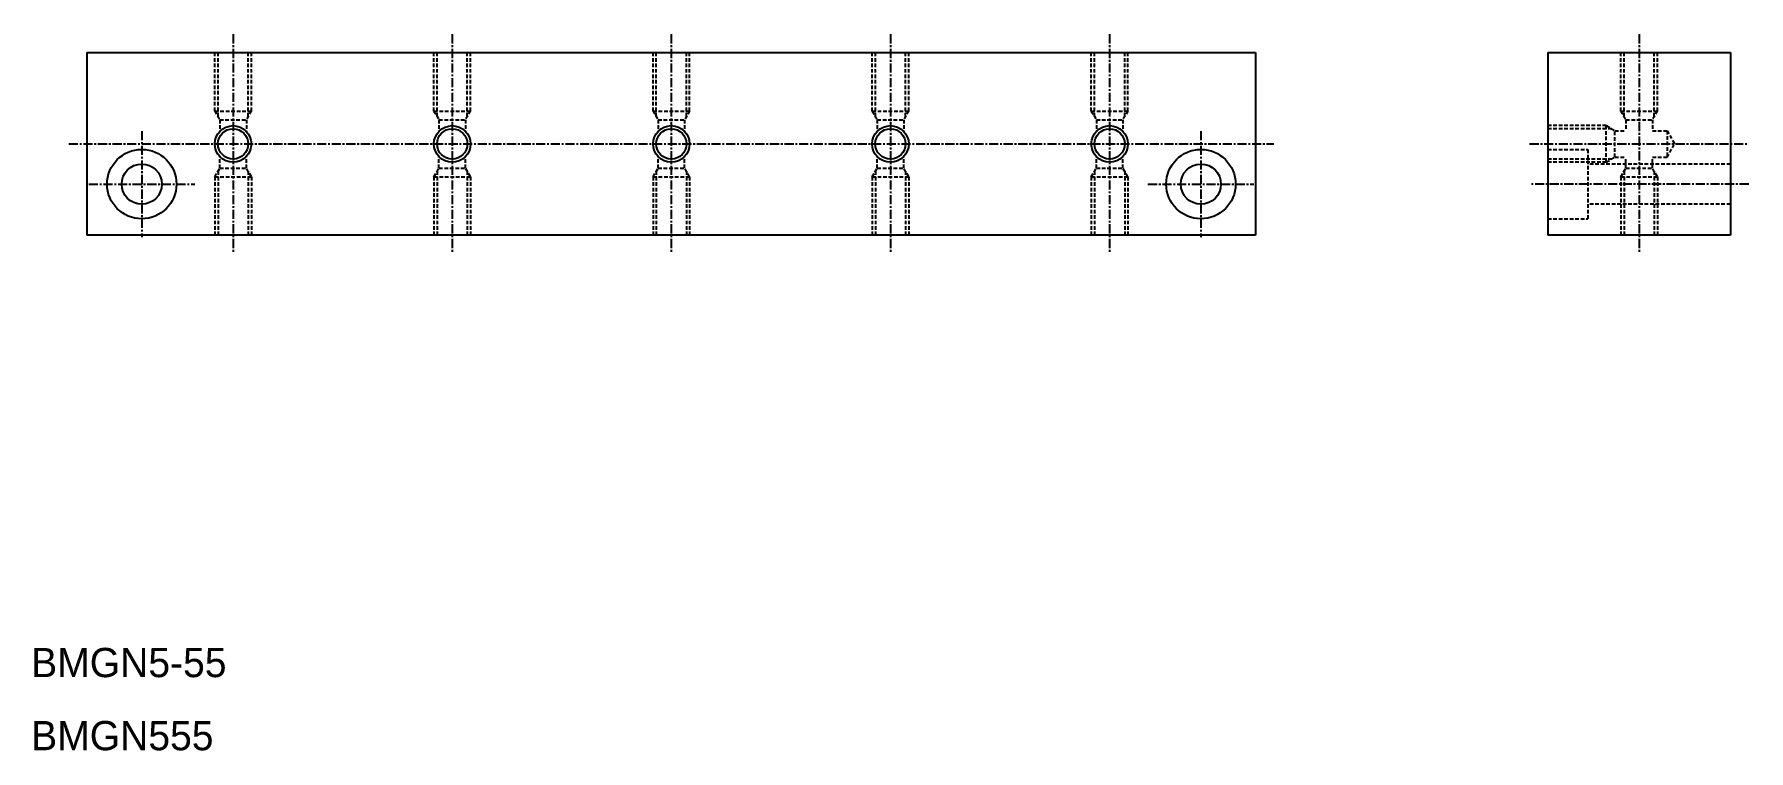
# Model space of a CAD drawing. Extents: x 3958 to 4192, y 11873 to 11971.
import ezdxf

# ---------------------------------------------------------------- set-up
doc = ezdxf.new("R2010")
doc.units = 0
doc.linetypes.add('CENTER', pattern=[2, 1.25, -0.25, 0.25, -0.25])
doc.linetypes.add('DASHED', pattern=[0.75, 0.5, -0.25])
doc.layers.get('0').update_dxf_attribs({"linetype": 'CONTINUOUS'})
doc.layers.add('CENTER', color=1, linetype='CENTER')

msp = doc.modelspace()

# ---------------------------------------------------------------- linework, layer by layer
at = {"color": 7, "linetype": 'CONTINUOUS'}
for p, q in [((3964.86, 11968.88), (4124.86, 11968.88)), ((3964.86, 11968.88), (3964.86, 11943.88)), ((4124.86, 11968.88), (4124.86, 11943.88)), ((4164.86, 11968.88), (4164.86, 11943.88)), ((4164.86, 11968.88), (4189.86, 11968.88)), ((4189.86, 11968.88), (4189.86, 11943.88)), ((4124.86, 11943.88), (3964.86, 11943.88)), ((4189.86, 11943.88), (4164.86, 11943.88))]:
    msp.add_line(p, q, dxfattribs=at)
at = {"color": 3, "linetype": 'DASHED'}
for p, q in [((3982.36, 11960.88), (3982.36, 11968.88)), ((3982.8, 11960.13), (3982.8, 11968.88)), ((3986.93, 11960.13), (3986.93, 11968.88)), ((3987.36, 11960.88), (3987.36, 11968.88)), ((4012.36, 11960.88), (4012.36, 11968.88)), ((4012.8, 11960.13), (4012.8, 11968.88)), ((4016.93, 11960.13), (4016.93, 11968.88)), ((4017.36, 11960.88), (4017.36, 11968.88)), ((4042.36, 11960.88), (4042.36, 11968.88)), ((4042.8, 11960.13), (4042.8, 11968.88)), ((4046.93, 11960.13), (4046.93, 11968.88)), ((4047.36, 11960.88), (4047.36, 11968.88)), ((4072.36, 11960.88), (4072.36, 11968.88)), ((4072.8, 11960.13), (4072.8, 11968.88)), ((4076.93, 11960.13), (4076.93, 11968.88)), ((4077.36, 11960.88), (4077.36, 11968.88)), ((4102.36, 11960.88), (4102.36, 11968.88)), ((4102.8, 11960.13), (4102.8, 11968.88)), ((4106.93, 11960.13), (4106.93, 11968.88)), ((4107.36, 11960.88), (4107.36, 11968.88)), ((4174.86, 11960.88), (4174.86, 11968.88)), ((4175.3, 11960.13), (4175.3, 11968.88)), ((4179.43, 11960.13), (4179.43, 11968.88)), ((4179.86, 11960.88), (4179.86, 11968.88)), ((3982.36, 11960.88), (3987.36, 11960.88)), ((3982.36, 11960.88), (3983.05, 11959.69)), ((3983.05, 11959.69), (3986.68, 11959.69)), ((3983.05, 11959.69), (3983.05, 11958.09)), ((3987.36, 11960.88), (3986.68, 11959.69)), ((3986.68, 11959.69), (3986.68, 11958.09)), ((4012.36, 11960.88), (4013.05, 11959.69)), ((4012.36, 11960.88), (4017.36, 11960.88)), ((4013.05, 11959.69), (4013.05, 11958.09)), ((4013.05, 11959.69), (4016.68, 11959.69)), ((4017.36, 11960.88), (4016.68, 11959.69)), ((4016.68, 11959.69), (4016.68, 11958.09)), ((4042.36, 11960.88), (4043.05, 11959.69)), ((4042.36, 11960.88), (4047.36, 11960.88)), ((4043.05, 11959.69), (4043.05, 11958.09)), ((4043.05, 11959.69), (4046.68, 11959.69)), ((4047.36, 11960.88), (4046.68, 11959.69)), ((4046.68, 11959.69), (4046.68, 11958.09)), ((4072.36, 11960.88), (4077.36, 11960.88)), ((4072.36, 11960.88), (4073.05, 11959.69)), ((4073.05, 11959.69), (4076.68, 11959.69)), ((4073.05, 11959.69), (4073.05, 11958.09)), ((4077.36, 11960.88), (4076.68, 11959.69)), ((4076.68, 11959.69), (4076.68, 11958.09)), ((4102.36, 11960.88), (4107.36, 11960.88)), ((4102.36, 11960.88), (4103.05, 11959.69)), ((4103.05, 11959.69), (4106.68, 11959.69)), ((4103.05, 11959.69), (4103.05, 11958.09)), ((4107.36, 11960.88), (4106.68, 11959.69)), ((4106.68, 11959.69), (4106.68, 11958.09)), ((4174.86, 11960.88), (4179.86, 11960.88)), ((4174.86, 11960.88), (4175.55, 11959.69)), ((4175.55, 11959.69), (4175.55, 11958.19)), ((4175.55, 11959.69), (4179.18, 11959.69)), ((4179.86, 11960.88), (4179.18, 11959.69)), ((4179.18, 11959.69), (4179.18, 11958.19)), ((4172.86, 11958.88), (4164.86, 11958.88)), ((4173.61, 11958.44), (4164.86, 11958.44)), ((4172.86, 11953.88), (4172.86, 11958.88)), ((4172.86, 11958.88), (4174.05, 11958.19)), ((4174.05, 11958.19), (4175.55, 11958.19)), ((4174.05, 11954.56), (4174.05, 11958.19)), ((4179.18, 11958.19), (4181.18, 11958.19)), ((4181.18, 11958.19), (4181.18, 11954.56)), ((4181.18, 11958.19), (4182.23, 11956.38)), ((3983.05, 11953.06), (3983.05, 11954.66)), ((3986.68, 11953.06), (3986.68, 11954.66)), ((4013.05, 11953.06), (4013.05, 11954.66)), ((4016.68, 11953.06), (4016.68, 11954.66)), ((4043.05, 11953.06), (4043.05, 11954.66)), ((4046.68, 11953.06), (4046.68, 11954.66)), ((4073.05, 11953.06), (4073.05, 11954.66)), ((4076.68, 11953.06), (4076.68, 11954.66)), ((4103.05, 11953.06), (4103.05, 11954.66)), ((4106.68, 11953.06), (4106.68, 11954.66)), ((4164.86, 11955.63), (4170.36, 11955.63)), ((4173.61, 11954.31), (4164.86, 11954.31)), ((4170.36, 11955.63), (4170.36, 11946.13)), ((4172.86, 11953.88), (4174.05, 11954.56)), ((4174.05, 11954.56), (4175.55, 11954.56)), ((4175.55, 11953.06), (4175.55, 11954.56)), ((4179.18, 11954.56), (4181.18, 11954.56)), ((4179.18, 11953.06), (4179.18, 11954.56)), ((4181.18, 11954.56), (4182.23, 11956.38)), ((3982.36, 11951.88), (3983.05, 11953.06)), ((3982.8, 11952.63), (3982.8, 11943.88)), ((3983.05, 11953.06), (3986.68, 11953.06)), ((3987.36, 11951.88), (3986.68, 11953.06)), ((3986.93, 11952.63), (3986.93, 11943.88)), ((4012.36, 11951.88), (4013.05, 11953.06)), ((4012.8, 11952.63), (4012.8, 11943.88)), ((4013.05, 11953.06), (4016.68, 11953.06)), ((4017.36, 11951.88), (4016.68, 11953.06)), ((4016.93, 11952.63), (4016.93, 11943.88)), ((4042.36, 11951.88), (4043.05, 11953.06)), ((4042.8, 11952.63), (4042.8, 11943.88)), ((4043.05, 11953.06), (4046.68, 11953.06)), ((4047.36, 11951.88), (4046.68, 11953.06)), ((4046.93, 11952.63), (4046.93, 11943.88)), ((4072.36, 11951.88), (4073.05, 11953.06)), ((4072.8, 11952.63), (4072.8, 11943.88)), ((4073.05, 11953.06), (4076.68, 11953.06)), ((4077.36, 11951.88), (4076.68, 11953.06)), ((4076.93, 11952.63), (4076.93, 11943.88)), ((4102.36, 11951.88), (4103.05, 11953.06)), ((4102.8, 11952.63), (4102.8, 11943.88)), ((4103.05, 11953.06), (4106.68, 11953.06)), ((4107.36, 11951.88), (4106.68, 11953.06)), ((4106.93, 11952.63), (4106.93, 11943.88)), ((4172.86, 11953.88), (4164.86, 11953.88)), ((4189.86, 11953.63), (4170.36, 11953.63)), ((4174.86, 11951.88), (4175.55, 11953.06)), ((4175.3, 11952.63), (4175.3, 11943.88)), ((4175.55, 11953.06), (4179.18, 11953.06)), ((4179.86, 11951.88), (4179.18, 11953.06)), ((4179.43, 11952.63), (4179.43, 11943.88)), ((3982.36, 11951.88), (3987.36, 11951.88)), ((3982.36, 11951.88), (3982.36, 11943.88)), ((3987.36, 11951.88), (3987.36, 11943.88)), ((4012.36, 11951.88), (4012.36, 11943.88)), ((4012.36, 11951.88), (4017.36, 11951.88)), ((4017.36, 11951.88), (4017.36, 11943.88)), ((4042.36, 11951.88), (4042.36, 11943.88)), ((4042.36, 11951.88), (4047.36, 11951.88)), ((4047.36, 11951.88), (4047.36, 11943.88)), ((4072.36, 11951.88), (4077.36, 11951.88)), ((4072.36, 11951.88), (4072.36, 11943.88)), ((4077.36, 11951.88), (4077.36, 11943.88)), ((4102.36, 11951.88), (4107.36, 11951.88)), ((4102.36, 11951.88), (4102.36, 11943.88)), ((4107.36, 11951.88), (4107.36, 11943.88)), ((4174.86, 11951.88), (4179.86, 11951.88)), ((4174.86, 11951.88), (4174.86, 11943.88)), ((4179.86, 11951.88), (4179.86, 11943.88)), ((4189.86, 11948.13), (4170.36, 11948.13)), ((4164.86, 11946.13), (4170.36, 11946.13))]:
    msp.add_line(p, q, dxfattribs=at)
at = {"color": 3, "linetype": 'CONTINUOUS'}
for centre in [(3984.86, 11956.38), (4014.86, 11956.38), (4044.86, 11956.38), (4074.86, 11956.38), (4104.86, 11956.38)]:
    msp.add_circle(centre, 2.5, dxfattribs=at)
at = {"color": 7, "linetype": 'CONTINUOUS'}
for centre, radius in [((3984.86, 11956.38), 2.07), ((4014.86, 11956.38), 2.07), ((4044.86, 11956.38), 2.07), ((4074.86, 11956.38), 2.07), ((4104.86, 11956.38), 2.07), ((3972.36, 11950.88), 4.75), ((4117.36, 11950.88), 4.75), ((3972.36, 11950.88), 2.75), ((4117.36, 11950.88), 2.75)]:
    msp.add_circle(centre, radius, dxfattribs=at)
at = {"layer": 'CENTER', "color": 1, "linetype": 'CENTER'}
for p, q in [((3984.86, 11971.38), (3984.86, 11941.38)), ((4014.86, 11971.38), (4014.86, 11941.38)), ((4044.86, 11971.38), (4044.86, 11941.38)), ((4074.86, 11971.38), (4074.86, 11941.38)), ((4104.86, 11971.38), (4104.86, 11941.38)), ((4177.36, 11971.38), (4177.36, 11941.38)), ((3972.36, 11958.13), (3972.36, 11943.63)), ((4117.36, 11958.13), (4117.36, 11943.63)), ((3962.36, 11956.38), (4127.36, 11956.38)), ((4162.36, 11956.38), (4192.36, 11956.38)), ((3965.11, 11950.88), (3979.61, 11950.88)), ((4110.11, 11950.88), (4124.61, 11950.88)), ((4192.36, 11950.88), (4162.36, 11950.88))]:
    msp.add_line(p, q, dxfattribs=at)

# ---------------------------------------------------------------- texts
at = {"color": 7, "linetype": 'CONTINUOUS'}
for s, p in [('BMGN5-55', (3957.21, 11883.43)), ('BMGN555', (3957.21, 11873.43))]:
    msp.add_text(s, height=4, dxfattribs=at).set_placement(p)

doc.saveas('drawing.dxf')
